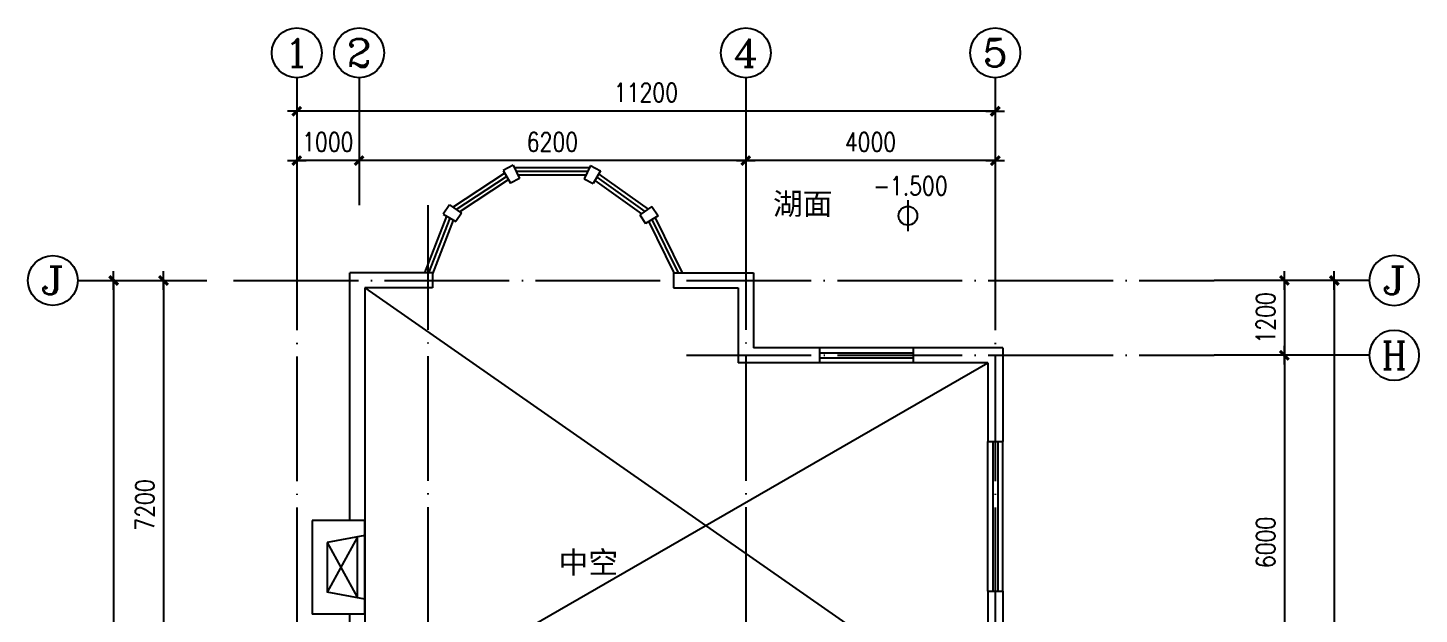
# Model space of a CAD drawing. Extents: x 68494 to 246694, y -171764 to -76879.
# Drawn here: x 132191 to 154499, y -124461 to -115061 of the extents above; entities that cross this region are included whole.
import ezdxf
from ezdxf.enums import TextEntityAlignment as Align

# ---------------------------------------------------------------- set-up
doc = ezdxf.new("R2010")
doc.units = 0
doc.header["$LTSCALE"] = 1000
doc.header["$MEASUREMENT"] = 0
doc.linetypes.add('DOTE', pattern=[2.42, 2, -0.2, 0.02, -0.2])
doc.layers.get('0').update_dxf_attribs({"linetype": 'CONTINUOUS'})
for name, color, linetype in [('AXIS', 3, 'CONTINUOUS'), ('AXIS_TEXT', 7, 'CONTINUOUS'), ('DOOR', 2, 'CONTINUOUS'), ('DOTE', 1, 'DOTE'), ('PUB_DIM', 3, 'CONTINUOUS'), ('STAIR', 2, 'CONTINUOUS'), ('WALL', 4, 'CONTINUOUS'), ('WINDOW', 51, 'CONTINUOUS'), ('WINDOW_TEXT', 7, 'CONTINUOUS')]:
    doc.layers.add(name, color=color, linetype=linetype)
doc.styles.add('COMPLEX', font='COMPLEX')
doc.styles.add('DIM_FONT', font='SIMPLEX', dxfattribs={"width": 0.8})
doc.styles.add('SIMPLEX', font='SIMPLEX.SHX')
doc.styles.get("Standard").update_dxf_attribs({"font": ''})
doc.styles.get('Standard').set_extended_font_data('KaiTi_GB2312')
doc.dimstyles.new('AXIS', dxfattribs={"dimtxt": 300, "dimasz": 1, "dimexe": 250, "dimexo": 300, "dimgap": 150, "dimtad": 1, "dimdec": 0, "dimzin": 0, "dimdsep": 46, "dimtxsty": 'DIM_FONT', "dimblk": '_DIMX', "dimblk1": 'DIMBK1', "dimblk2": 'DIMBK1', "dimcen": 1, "dimse1": 1, "dimse2": 1, "dimclrt": 7, "dimadec": 0, "dimazin": 0, "dimtfac": 1, "dimtdec": 0, "dimtix": 1, "dimtmove": 2, "dimatfit": 3, "dimldrblk": '_DIMX', "dimfxl": 1, "dimtvp": 1.5, "dimtolj": 1, "dimtzin": 0, "dimarcsym": 0})

# ---------------------------------------------------------------- blocks, each defined once
blk = doc.blocks.new('_DIMX')
blk.add_line((-150, 0), (150, 0))
at = {"const_width": 50}
blk.add_lwpolyline([(-70, -70), (70, 70)], dxfattribs=at)
blk = doc.blocks.new('*D270')
at = {"color": 0, "linetype": 'ByBlock', "transparency": 16777216}
blk.add_line((153138, -119112), (153138, -135110), dxfattribs=at)
for p, rotation in [((153138, -119111), 90), ((153138, -135111), 270)]:
    blk.add_blockref('_DIMX', p, dxfattribs=dict(at, rotation=rotation))
at = {"color": 7, "linetype": 'ByBlock', "transparency": 16777216, "insert": (152838, -127114), "char_height": 300, "attachment_point": 5, "rotation": 90, "style": 'DIM_FONT'}
blk.add_mtext('\\A1;16000', dxfattribs=at)
blk = doc.blocks.new('DIMBK1')
at = {"color": 0}
blk.add_line((-1, 0), (1, 0), dxfattribs=at)
blk.add_circle((0, 0), 0.25, dxfattribs=at)
blk = doc.blocks.new('*D269')
at = {"color": 0, "linetype": 'ByBlock', "transparency": 16777216}
blk.add_line((152338, -120312), (152338, -126310), dxfattribs=at)
for p, rotation in [((152338, -120311), 90), ((152338, -126311), 270)]:
    blk.add_blockref('_DIMX', p, dxfattribs=dict(at, rotation=rotation))
at = {"color": 7, "linetype": 'ByBlock', "transparency": 16777216, "insert": (152038, -123311), "char_height": 300, "attachment_point": 5, "rotation": 90, "style": 'DIM_FONT'}
blk.add_mtext('\\A1;6000', dxfattribs=at)
blk = doc.blocks.new('*D268')
at = {"color": 0, "linetype": 'ByBlock', "transparency": 16777216}
blk.add_line((133567, -119112), (133567, -136210), dxfattribs=at)
for p, rotation in [((133567, -119111), 90), ((133567, -136211), 270)]:
    blk.add_blockref('_DIMX', p, dxfattribs=dict(at, rotation=rotation))
at = {"color": 7, "linetype": 'ByBlock', "transparency": 16777216, "insert": (133267, -127661), "char_height": 300, "attachment_point": 5, "rotation": 90, "style": 'DIM_FONT'}
blk.add_mtext('\\A1;17100', dxfattribs=at)
blk = doc.blocks.new('*D251')
at = {"color": 0, "linetype": 'ByBlock', "transparency": 16777216}
blk.add_line((147701, -116398), (136503, -116398), dxfattribs=at)
for p, rotation in [((136502, -116398), 179.9999999999991), ((147702, -116398), 359.9999999999991)]:
    blk.add_blockref('_DIMX', p, dxfattribs=dict(at, rotation=rotation))
at = {"color": 7, "linetype": 'ByBlock', "transparency": 16777216, "insert": (142102, -116098), "char_height": 300, "attachment_point": 5, "style": 'DIM_FONT'}
blk.add_mtext('\\A1;11200', dxfattribs=at)
blk = doc.blocks.new('*D250')
at = {"color": 0, "linetype": 'ByBlock', "transparency": 16777216}
for p, q in [((136501, -117190), (136500, -117190)), ((137502, -117190), (136502, -117190)), ((137503, -117190), (137504, -117190))]:
    blk.add_line(p, q, dxfattribs=at)
blk.add_blockref('_DIMX', (136502, -117190), dxfattribs=at)
at = {"color": 0, "linetype": 'ByBlock', "transparency": 16777216, "rotation": 180}
blk.add_blockref('_DIMX', (137502, -117190), dxfattribs=at)
at = {"color": 7, "linetype": 'ByBlock', "transparency": 16777216, "insert": (137002, -116890), "char_height": 300, "attachment_point": 5, "style": 'DIM_FONT'}
blk.add_mtext('\\A1;1000', dxfattribs=at)
blk = doc.blocks.new('_AXISO')
blk.add_circle((0, 0), 0.5)
at = {"layer": 'AXIS_TEXT', "style": 'COMPLEX', "width": 1.041667}
blk.add_attdef('A', text='', height=0.56, dxfattribs=at).set_placement((-0.25, -0.28), (0.25, -0.28), align=Align.FIT)
blk = doc.blocks.new('*D249')
at = {"color": 0, "linetype": 'ByBlock', "transparency": 16777216}
blk.add_line((143701, -117190), (137503, -117190), dxfattribs=at)
at = {"color": 0, "linetype": 'ByBlock', "transparency": 16777216, "rotation": 180}
blk.add_blockref('_DIMX', (137502, -117190), dxfattribs=at)
at = {"color": 0, "linetype": 'ByBlock', "transparency": 16777216}
blk.add_blockref('_DIMX', (143702, -117190), dxfattribs=at)
at = {"color": 7, "linetype": 'ByBlock', "transparency": 16777216, "insert": (140602, -116890), "char_height": 300, "attachment_point": 5, "style": 'DIM_FONT'}
blk.add_mtext('\\A1;6200', dxfattribs=at)
blk = doc.blocks.new('*D248')
at = {"color": 0, "linetype": 'ByBlock', "transparency": 16777216}
blk.add_line((147701, -117190), (143703, -117190), dxfattribs=at)
at = {"color": 0, "linetype": 'ByBlock', "transparency": 16777216, "rotation": 180}
blk.add_blockref('_DIMX', (143702, -117190), dxfattribs=at)
at = {"color": 0, "linetype": 'ByBlock', "transparency": 16777216}
blk.add_blockref('_DIMX', (147702, -117190), dxfattribs=at)
at = {"color": 7, "linetype": 'ByBlock', "transparency": 16777216, "insert": (145702, -116890), "char_height": 300, "attachment_point": 5, "style": 'DIM_FONT'}
blk.add_mtext('\\A1;4000', dxfattribs=at)
blk = doc.blocks.new('*D247')
at = {"color": 0, "linetype": 'ByBlock', "transparency": 16777216}
blk.add_line((152338, -119112), (152338, -120310), dxfattribs=at)
for p, rotation in [((152338, -119111), 90), ((152338, -120311), 270)]:
    blk.add_blockref('_DIMX', p, dxfattribs=dict(at, rotation=rotation))
at = {"color": 7, "linetype": 'ByBlock', "transparency": 16777216, "insert": (152038, -119711), "char_height": 300, "attachment_point": 5, "rotation": 90, "style": 'DIM_FONT'}
blk.add_mtext('\\A1;1200', dxfattribs=at)
blk = doc.blocks.new('_WBLK')
for p, q in [((-0.5, 0.5), (0.5, 0.5)), ((0.5, 0.167), (-0.5, 0.167)), ((0.5, -0.167), (-0.5, -0.167)), ((-0.5, -0.5), (0.5, -0.5))]:
    blk.add_line(p, q)
at = {"layer": 'WINDOW_TEXT', "style": 'SIMPLEX', "flags": 9}
blk.add_attdef('A', text='', height=1, dxfattribs=at).set_placement((0, 1.5), align=Align.MIDDLE)
blk = doc.blocks.new('*D234')
at = {"color": 0, "linetype": 'ByBlock', "transparency": 16777216}
blk.add_line((134367, -119112), (134367, -126310), dxfattribs=at)
for p, rotation in [((134367, -119111), 90), ((134367, -126311), 270)]:
    blk.add_blockref('_DIMX', p, dxfattribs=dict(at, rotation=rotation))
at = {"color": 7, "linetype": 'ByBlock', "transparency": 16777216, "insert": (134067, -122711), "char_height": 300, "attachment_point": 5, "rotation": 90, "style": 'DIM_FONT'}
blk.add_mtext('\\A1;7200', dxfattribs=at)
blk = doc.blocks.new('M_B0OPK')
for p, q in [((-0.5, 0.5), (0.5, 0.5)), ((0.5, 0.1667), (-0.5, 0.1667)), ((0.5, -0.1667), (-0.5, -0.1667)), ((-0.5, -0.5), (0.5, -0.5))]:
    blk.add_line(p, q)

msp = doc.modelspace()

# ---------------------------------------------------------------- linework, layer by layer
at = {"layer": 'AXIS'}
for p, q in [((136502.3, -115860.8), (136502.3, -117909.9)), ((137502.3, -115860.8), (137502.3, -117903.3)), ((143702.3, -115860.8), (143702.3, -117903.3)), ((147702.3, -115860.8), (147702.3, -117909.9)), ((132991, -119111.3), (135058.6, -119111.3)), ((153699.1, -119111.3), (151213.8, -119111.3)), ((153699.1, -120311.3), (151213.8, -120311.3))]:
    msp.add_line(p, q, dxfattribs=at)
at = {"layer": 'DOOR'}
for p, q in [((139989.5, -117298.7), (141197.7, -117298.7)), ((139005.3, -117935.1), (139831.3, -117393.1)), ((139057.9, -117972.3), (139864.2, -117443.3)), ((139110.6, -118009.5), (139897.1, -117493.4)), ((140018.3, -117358.7), (141168.9, -117358.7)), ((140047.1, -117418.7), (141140.1, -117418.7)), ((141282.1, -117508.5), (142032.5, -118040.8)), ((141312.1, -117456.3), (142084.5, -118004.1)), ((141346.8, -117407.3), (142138.3, -117968.7)), ((138905.9, -118079.7), (138552.5, -118991.3)), ((138958.2, -118111), (138616.8, -118991.3)), ((139010.4, -118142.3), (138676.7, -119002.9)), ((142141.1, -118162.3), (142549.2, -118991.3)), ((142194.9, -118135.8), (142616.1, -118991.3)), ((142248.7, -118109.3), (142683, -118991.3))]:
    msp.add_line(p, q, dxfattribs=at)
at = {"layer": 'DOTE'}
for p, q in [((136502.3, -117909.9), (136502.3, -129150.8)), ((136502.3, -117909.9), (136502.3, -139404)), ((138602.3, -117903.3), (138602.3, -127796.9)), ((143702.3, -117903.3), (143702.3, -137388.8)), ((147702.3, -117909.9), (147702.3, -137388.8)), ((135490.9, -119111.3), (151213.8, -119111.3)), ((142751.1, -120311.3), (151213.8, -120311.3))]:
    msp.add_line(p, q, dxfattribs=at)
at = {"layer": 'STAIR'}
for p, q in [((146302.2, -117823.2), (146302.2, -118323.2)), ((137592.5, -119231.3), (147582.2, -126191.3)), ((137592.5, -126191.3), (147582.2, -120431.3)), ((137472.5, -123233.5), (136992.5, -124110.5)), ((136992.5, -123312.1), (137472.5, -124189.2))]:
    msp.add_line(p, q, dxfattribs=at)
msp.add_circle((146302.2, -118073.2), 150, dxfattribs=at)
at = {"layer": 'WALL'}
for p, q in [((139972.5, -117263.4), (139813.5, -117348.2)), ((139972.5, -117263.4), (140074.1, -117475.1)), ((141211.5, -117270.1), (141109.9, -117481.8)), ((141211.5, -117270.1), (141370.4, -117354.9)), ((139813.5, -117348.2), (139930.1, -117550.9)), ((140074.1, -117475.1), (139930.1, -117550.9)), ((141109.9, -117481.8), (141253.8, -117557.6)), ((141370.4, -117354.9), (141253.8, -117557.6)), ((138950.2, -117896.2), (138852.7, -118047.7)), ((138950.2, -117896.2), (139142, -118031.6)), ((142197.7, -117924.2), (142005.8, -118059.6)), ((142197.7, -117924.2), (142295.2, -118075.7)), ((138852.7, -118047.7), (139053.2, -118168)), ((139142, -118031.6), (139053.2, -118168)), ((142005.8, -118059.6), (142094.6, -118195.9)), ((142295.2, -118075.7), (142094.6, -118195.9)), ((137352.5, -122961.3), (137352.5, -118991.3)), ((138676.7, -118991.3), (137352.5, -118991.3)), ((137592.5, -118991.3), (137352.5, -118991.3)), ((138676.7, -118991.3), (138676.7, -119231.3)), ((142541.5, -118991.3), (142541.5, -119231.3)), ((142541.5, -118991.3), (142541.5, -119231.3)), ((142541.5, -118991.3), (143827.3, -118991.3)), ((143827.3, -118991.3), (143827.3, -120191.3)), ((137592.5, -119231.3), (137592.5, -126191.3)), ((138676.7, -119231.3), (137592.5, -119231.3)), ((142541.5, -119231.3), (143582.3, -119231.3)), ((143582.3, -119231.3), (143582.3, -120431.3)), ((144892.2, -120191.3), (143827.3, -120191.3)), ((144892.2, -120431.3), (144892.2, -120191.3)), ((147822.2, -120191.3), (146392.2, -120191.3)), ((146392.2, -120431.3), (146392.2, -120191.3)), ((147822.2, -120191.3), (147822.2, -121691.3)), ((144892.2, -120431.3), (143582.3, -120431.3)), ((147582.2, -120431.3), (146392.2, -120431.3)), ((147582.2, -120431.3), (147582.2, -121691.3)), ((147582.2, -121691.3), (147822.2, -121691.3)), ((136752.5, -122961.3), (136752.5, -124461.3)), ((137592.5, -122961.3), (136752.5, -122961.3)), ((137592.5, -122961.3), (137592.5, -124461.3)), ((137592.5, -124461.3), (137592.5, -122961.3)), ((137592.5, -123201.3), (136992.5, -123312.1)), ((136992.5, -123312.1), (136992.5, -124110.5)), ((137472.5, -123233.5), (137472.5, -124189.2)), ((137592.5, -124221.3), (136992.5, -124110.5)), ((147582.2, -124091.3), (147582.2, -126191.3)), ((147582.2, -124091.3), (147822.2, -124091.3)), ((147822.2, -124091.3), (147822.2, -126191.3)), ((137592.5, -124461.3), (136752.5, -124461.3)), ((137352.5, -126191.7), (137352.5, -124461.3))]:
    msp.add_line(p, q, dxfattribs=at)

# ---------------------------------------------------------------- block references
at = {"layer": 'AXIS'}
ref = msp.add_blockref('_AXISO', (136502.3, -115460.8), dxfattribs=dict(at, xscale=800, yscale=800, zscale=800))
ref.add_attrib('A', '1', dxfattribs={"layer": 'AXIS_TEXT', "height": 448, "style": 'COMPLEX', "width": 2.083333}).set_placement((136302.3, -115684.8), (136702.3, -115684.8), align=Align.FIT)
ref = msp.add_blockref('_AXISO', (137502.3, -115460.8), dxfattribs=dict(at, xscale=800, yscale=800, zscale=800))
ref.add_attrib('A', '2', dxfattribs={"layer": 'AXIS_TEXT', "height": 448, "style": 'COMPLEX', "width": 1.339286}).set_placement((137302.3, -115684.8), (137702.3, -115684.8), align=Align.FIT)
ref = msp.add_blockref('_AXISO', (143702.3, -115460.8), dxfattribs=dict(at, xscale=800, yscale=800, zscale=800))
ref.add_attrib('A', '4', dxfattribs={"layer": 'AXIS_TEXT', "height": 448, "style": 'COMPLEX', "width": 1.171875}).set_placement((143502.3, -115684.8), (143902.3, -115684.8), align=Align.FIT)
ref = msp.add_blockref('_AXISO', (147702.3, -115460.8), dxfattribs=dict(at, xscale=800, yscale=800, zscale=800))
ref.add_attrib('A', '5', dxfattribs={"layer": 'AXIS_TEXT', "height": 448, "style": 'COMPLEX', "width": 1.339286}).set_placement((147502.3, -115684.8), (147902.3, -115684.8), align=Align.FIT)
ref = msp.add_blockref('_AXISO', (132591, -119111.3), dxfattribs=dict(at, xscale=800, yscale=800, zscale=800))
ref.add_attrib('A', 'J', dxfattribs={"layer": 'AXIS_TEXT', "height": 448, "style": 'COMPLEX', "width": 1.704545}).set_placement((132391, -119335.3), (132791, -119335.3), align=Align.FIT)
ref = msp.add_blockref('_AXISO', (154099.1, -119111.3), dxfattribs=dict(at, xscale=-800, yscale=800, zscale=800))
ref.add_attrib('A', 'J', dxfattribs={"layer": 'AXIS_TEXT', "height": 448, "style": 'COMPLEX', "width": 1.704545}).set_placement((153899.1, -119335.3), (154299.1, -119335.3), align=Align.FIT)
ref = msp.add_blockref('_AXISO', (154099.1, -120311.3), dxfattribs=dict(at, xscale=-800, yscale=800, zscale=800))
ref.add_attrib('A', 'H', dxfattribs={"layer": 'AXIS_TEXT', "height": 448, "style": 'COMPLEX', "width": 0.9375}).set_placement((153899.1, -120535.3), (154299.1, -120535.3), align=Align.FIT)
at = {"layer": 'WINDOW'}
for name, p, xscale, yscale, zscale, rotation in [('_WBLK', (145642.2, -120311.3), 1500, 239.9999999998108, 1500, 180), ('M_B0OPK', (147702.2, -122891.3), 2400, 240.0000000002328, 2400, 90)]:
    msp.add_blockref(name, p, dxfattribs=dict(at, xscale=xscale, yscale=yscale, zscale=zscale, rotation=rotation))

# ---------------------------------------------------------------- texts
at = {"layer": 'PUB_DIM', "style": 'DIM_FONT', "width": 0.8}
msp.add_text('-1.500', height=300, dxfattribs=at).set_placement((146342.8, -117593.9), align=Align.MIDDLE)
at = {"layer": 'WINDOW_TEXT'}
for s, p in [('湖面', (144138.3, -118056.8)), ('中空', (140700.4, -123804.2))]:
    msp.add_text(s, height=350, dxfattribs=at).set_placement(p)

# ---------------------------------------------------------------- dimensions: what is measured, and where the dimension line sits
at = {"layer": 'AXIS'}
for p1, p2, distance, picture, middle in [((147702.3, -117909.9), (136502.3, -117909.9), -1511.7, '*D251', (142102.3, -116098.1)), ((135490.9, -119111.3), (135490.9, -136211.3), -1923.8, '*D268', (133267.1, -127661.3)), ((151213.8, -119111.3), (151213.8, -120311.3), 1123.8, '*D247', (152037.5, -119711.3))]:
    dim = msp.add_aligned_dim(p1=p1, p2=p2, distance=distance, dimstyle='AXIS', dxfattribs=at)
    dim.commit()
    dim.dimension.update_dxf_attribs({"geometry": picture, "text_midpoint": middle})
for base, p1, p2, picture, middle in [((136502.3, -117190.2), (137502.3, -117903.3), (136502.3, -117909.9), '*D250', (137002.3, -116890.2)), ((137502.3, -117190.2), (143702.3, -117903.3), (137502.3, -117903.3), '*D249', (140602.3, -116890.2)), ((143702.3, -117190.2), (147702.3, -117909.9), (143702.3, -117903.3), '*D248', (145702.3, -116890.2))]:
    dim = msp.add_linear_dim(base=base, p1=p1, p2=p2, dimstyle='AXIS', dxfattribs=at)
    dim.commit()
    dim.dimension.update_dxf_attribs({"geometry": picture, "text_midpoint": middle})
for base, p1, p2, angle, picture, middle in [((134367.1, -126311.3), (135058.6, -119111.3), (135073.2, -126311.3), 90, '*D234', (134067.1, -122711.3)), ((152337.5, -126311.3), (151213.8, -120311.3), (151213.8, -126311.3), 270, '*D269', (152037.5, -123311.3))]:
    dim = msp.add_linear_dim(base=base, p1=p1, p2=p2, angle=angle, dimstyle='AXIS', dxfattribs=at)
    dim.commit()
    dim.dimension.update_dxf_attribs({"geometry": picture, "text_midpoint": middle})
dim = msp.add_linear_dim(base=(153137.5, -135111.3), p1=(151213.8, -119111.3), p2=(151213.8, -135111.3), angle=270, dimstyle='AXIS', dxfattribs=at)
dim.commit()
dim.dimension.update_dxf_attribs({"geometry": '*D270', "text_midpoint": (152837.5, -127113.9), "dimtype": 161})

doc.saveas('drawing.dxf')
